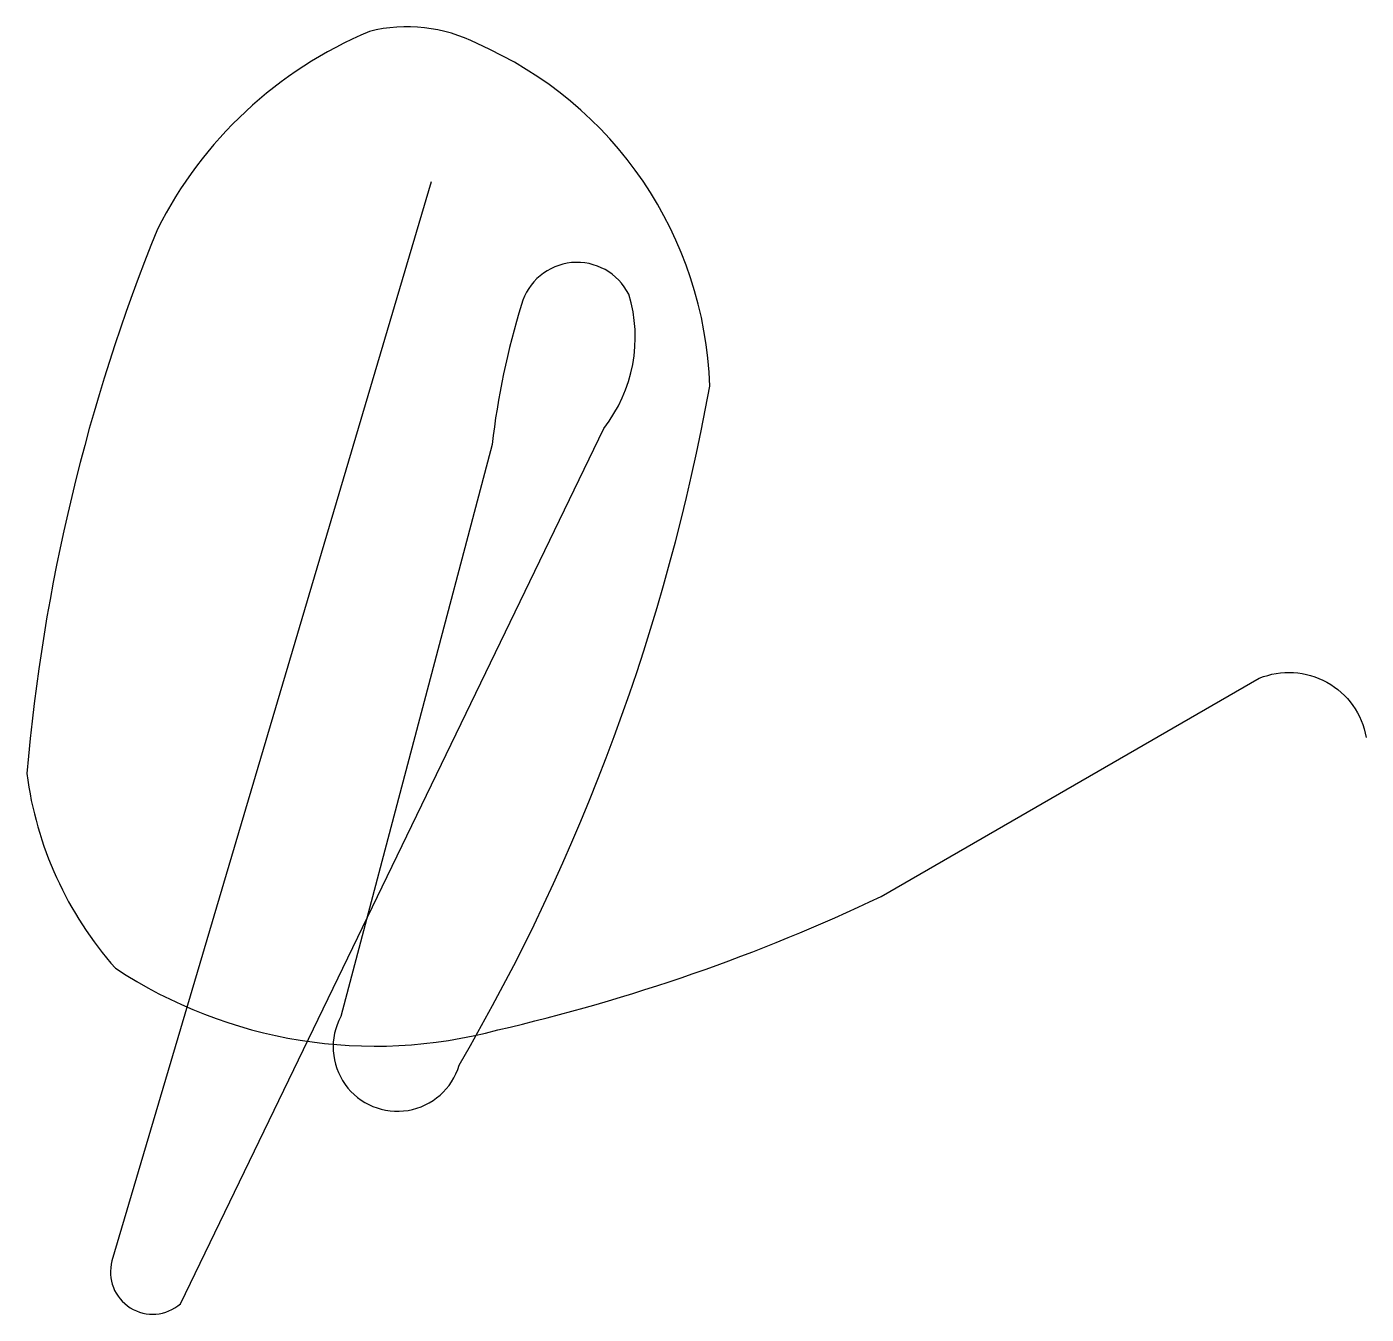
# Model space of a CAD drawing. Header units: millimetres. Extents: x 332165 to 370750, y 53677 to 90762.
import ezdxf

# ---------------------------------------------------------------- set-up
doc = ezdxf.new("R2010")
doc.units = ezdxf.units.MM

msp = doc.modelspace()

# ---------------------------------------------------------------- linework, layer by layer
at = {"lineweight": 30}
msp.add_lwpolyline([(343813, 86298), (334618, 55212, 0.74221), (336590, 53976), (348785, 79195, 0.24652), (349507, 83056, 0.684311), (346415, 82764, 0.04412), (345567, 78729), (341212, 62256, 1.108729), (344620, 60848, 0.087418), (351841, 80411, 0.289274), (345139, 90277, 0.18077), (342033, 90629, 0.178249), (335927, 84930, 0.074911), (332165, 69251, 0.149363), (334718, 63641, 0.214726), (345735, 61866, 0.053904), (356776, 65708), (367671, 71998, -0.476688), (370750, 70293)], format="xyb", dxfattribs=at)

doc.saveas('drawing.dxf')
